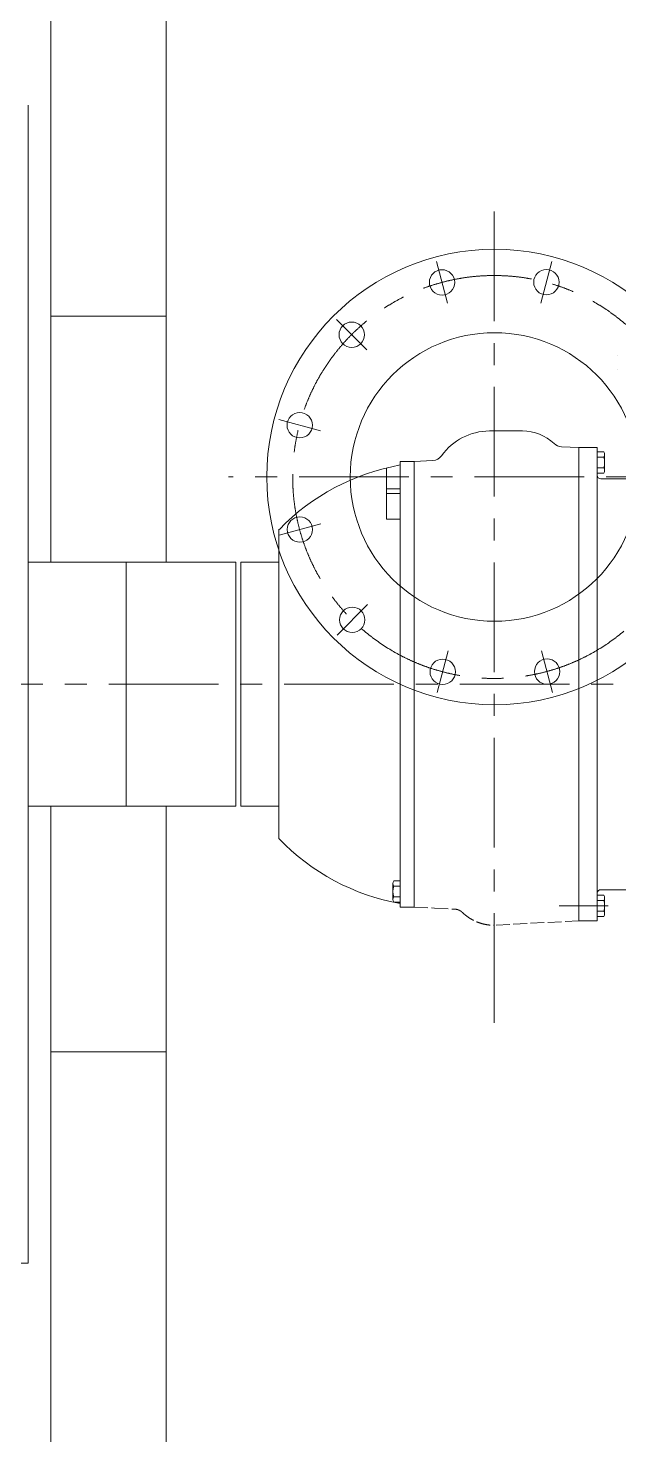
# Model space of a CAD drawing. Header units: millimetres. Extents: x 1925 to 561113, y 7411 to 433459.
# Drawn here: x 274009 to 287040, y 167039 to 198076 of the extents above; entities that cross this region are included whole.
import ezdxf

# ---------------------------------------------------------------- set-up
doc = ezdxf.new("R2010")
doc.units = ezdxf.units.MM
doc.header["$LTSCALE"] = 25.4
for name, pattern in [('ACAD_ISO02W100', [15, 12, -3]), ('CENTER', [50.8, 31.75, -6.35, 6.35, -6.35]), ('EB_DASH', [6, 3, -3])]:
    doc.linetypes.add(name, pattern=pattern)
for name, color, linetype, lineweight in [('CAXA0', 7, 'Continuous', 5), ('CAXA1', 5, 'CENTER', 5), ('CAXA2', 6, 'EB_DASH', 5), ('CAXA3', 7, 'Continuous', 5)]:
    doc.layers.add(name, color=color, linetype=linetype, lineweight=lineweight)

msp = doc.modelspace()

# ---------------------------------------------------------------- linework, layer by layer
at = {"color": 7, "linetype": 'Continuous', "lineweight": 5, "ltscale": 15}
for p, q in [((274510.86, 210270.33), (274510.87, 186293.22)), ((277050.85, 210275.83), (277050.85, 186293.22)), ((274510.86, 180908.42), (274510.86, 156930.33)), ((277050.85, 180908.42), (277050.86, 156930.33)), ((277050.86, 175487.64), (274510.86, 175487.64))]:
    msp.add_line(p, q, dxfattribs=at)
at = {"color": 7, "lineweight": 5}
msp.add_line((277050.86, 191724.01), (274510.86, 191724.01), dxfattribs=at)
at = {"layer": 'CAXA0', "color": 7, "linetype": 'Continuous', "lineweight": 5}
for p, q in [((274009.64, 170824.29), (274009.64, 196376.69)), ((284187.09, 189187.45), (284912.15, 189187.45)), ((286156.73, 188820.14), (285772.81, 188840.26)), ((286156.73, 188820.14), (286156.73, 188197.84)), ((286156.73, 178380.74), (286156.73, 188820.14)), ((286563.13, 188820.14), (286156.73, 188820.14)), ((286563.13, 178380.74), (286563.13, 188820.14)), ((286563.13, 188255.3), (286563.13, 188724.57)), ((286707.18, 188724.57), (286563.13, 188724.57)), ((282219.73, 188514.34), (282219.73, 178684.54)), ((282219.73, 187245.31), (282219.73, 188514.34)), ((282524.53, 188514.34), (282219.73, 188514.34)), ((282524.53, 188514.34), (282937.46, 188535.98)), ((282524.53, 188514.34), (282524.53, 178684.54)), ((286707.18, 188607.26), (286563.13, 188607.26)), ((286725.69, 188313.96), (286725.69, 188665.92)), ((281914.93, 187245.31), (281914.93, 188373.34)), ((286707.18, 188372.62), (286563.13, 188372.62)), ((286707.18, 188255.3), (286563.13, 188255.3)), ((286639.33, 188134.34), (287553.5, 188134.34)), ((282219.73, 187912.26), (281914.93, 187912.26)), ((282219.73, 187810.29), (281914.93, 187810.29)), ((282219.73, 187245.31), (281914.93, 187245.31)), ((279540.04, 180193.77), (279540.04, 187018.33)), ((274009.64, 186293.22), (276168.64, 186293.22)), ((276168.64, 186293.22), (276168.64, 180908.42)), ((276168.64, 186293.22), (278594.41, 186293.22)), ((278594.41, 186292.84), (278594.41, 180908.04)), ((278701.85, 186292.84), (278701.85, 180908.04)), ((278701.85, 186292.84), (279540.04, 186292.84)), ((274009.64, 180908.42), (276168.64, 180908.42)), ((276168.64, 180908.42), (278594.41, 180908.42)), ((278701.85, 180908.04), (279540.04, 180908.04)), ((282057.17, 178851.46), (282057.17, 179203.41)), ((282075.68, 179262.07), (282219.73, 179262.07)), ((282075.68, 179144.76), (282219.73, 179144.76)), ((282219.73, 178792.8), (282219.73, 179262.07)), ((282075.68, 178910.12), (282219.73, 178910.12)), ((282075.68, 178792.8), (282219.73, 178792.8)), ((282219.73, 178759.77), (282191.76, 178787.74)), ((282524.53, 178886.02), (282522.81, 178887.74)), ((286563.13, 178945.57), (286563.13, 178476.3)), ((286707.18, 178945.57), (286563.13, 178945.57)), ((286707.18, 178828.26), (286563.13, 178828.26)), ((286639.33, 179066.54), (287807.5, 179066.54)), ((286725.69, 178886.92), (286725.69, 178534.96)), ((282219.73, 178684.54), (282524.53, 178684.54)), ((286707.18, 178593.62), (286563.13, 178593.62)), ((286707.18, 178476.3), (286563.13, 178476.3)), ((286563.13, 178380.74), (286156.73, 178380.74)), ((286563.13, 178380.74), (286156.73, 178380.74)), ((274009.64, 170824.29), (235655.64, 170824.29))]:
    msp.add_line(p, q, dxfattribs=at)
for centre, radius in [((284298.18, 188172.33), 5024.82), ((283139.4, 192465.87), 279.4), ((285441.42, 192470.03), 279.4), ((281147.88, 191311.25), 279.4), ((284298.18, 188172.33), 3183.32), ((280000.47, 189315.57), 279.4), ((280004.64, 187013.55), 279.4), ((281159.25, 185022.03), 279.4), ((283154.94, 183874.62), 279.4), ((285456.95, 183878.78), 279.4)]:
    msp.add_circle(centre, radius, dxfattribs=at)
for centre, radius, start, end in [((284187.09, 187892.05), 1295.4, 89.99998, 144.597904), ((284912.15, 188171.45), 1016, 46.515657, 90.000102), ((285786.1, 189092.91), 254, 226.515669, 266.999996), ((286623.5, 188665.92), 102.19, 324.969964, 35.030036), ((282924.16, 188789.63), 254, 272.999997, 324.597914), ((286344.69, 188489.94), 381, 342.066067, 17.933933), ((286639.33, 188210.54), 76.2, 180, 270), ((286623.5, 188313.96), 102.19, 324.969964, 35.030036), ((282159.36, 179203.41), 102.19, 144.969964, 215.030036), ((282438.17, 179027.44), 381, 162.066067, 197.933933), ((282159.36, 178851.46), 102.19, 144.969964, 215.030036), ((286639.33, 178990.34), 76.2, 90, 180), ((286623.5, 178886.92), 102.19, 324.969964, 35.030036), ((286344.69, 178710.94), 381, 342.066067, 17.933933), ((286623.5, 178534.96), 102.19, 324.969964, 35.030036)]:
    msp.add_arc(centre, radius, start, end, dxfattribs=at)
msp.add_point((282219.73, 178684.54), dxfattribs=at)
at = {"layer": 'CAXA1', "linetype": 'CENTER', "lineweight": 5, "ltscale": 3}
for p, q in [((284289.85, 194030.32), (284289.85, 175834.76)), ((283016.35, 192925.11), (283262.46, 192006.62)), ((285564.47, 192929.27), (285318.36, 192010.78)), ((280811.69, 191647.44), (281484.07, 190975.06)), ((279541.23, 189438.62), (280459.72, 189192.51)), ((290147.85, 188172.33), (278431.85, 188172.33)), ((279545.39, 186890.5), (280463.88, 187136.6)), ((280823.06, 184685.83), (281495.44, 185358.22)), ((283031.88, 183415.38), (283277.99, 184333.87)), ((285580.01, 183419.54), (285333.9, 184338.03)), ((332399.63, 183600.33), (232120.45, 183600.33)), ((286801.89, 178710.94), (285724.93, 178710.94))]:
    msp.add_line(p, q, dxfattribs=at)
msp.add_circle((284289.85, 188172.33), 4445, dxfattribs=at)
at = {"layer": 'CAXA2', "color": 7, "linetype": 'ACAD_ISO02W100', "lineweight": 5}
for p, q in [((287007.63, 190863.7), (287009.69, 190863.7)), ((287007.63, 190541.12), (287009.69, 190541.12)), ((282524.53, 178684.54), (282974.06, 178660.98)), ((282974.06, 178660.98), (283423.6, 178637.42)), ((286156.73, 178380.74), (284289.84, 178282.9)), ((286156.73, 178380.74), (284289.84, 178282.9))]:
    msp.add_line(p, q, dxfattribs=at)
for centre, radius, start, end in [((283410.3, 178383.77), 254, 45.942878, 87.000019), ((284289.85, 179292.75), 1010.85, 225.942932, 270)]:
    msp.add_arc(centre, radius, start, end, dxfattribs=at)
at = {"layer": 'CAXA3', "color": 7, "linetype": 'Continuous', "lineweight": 5}
for start, end in [(100.124681, 135.94934), (223.862208, 259.875319)]:
    msp.add_arc((283083.73, 183599.44), 4914.9, start, end, dxfattribs=at)

doc.saveas('drawing.dxf')
